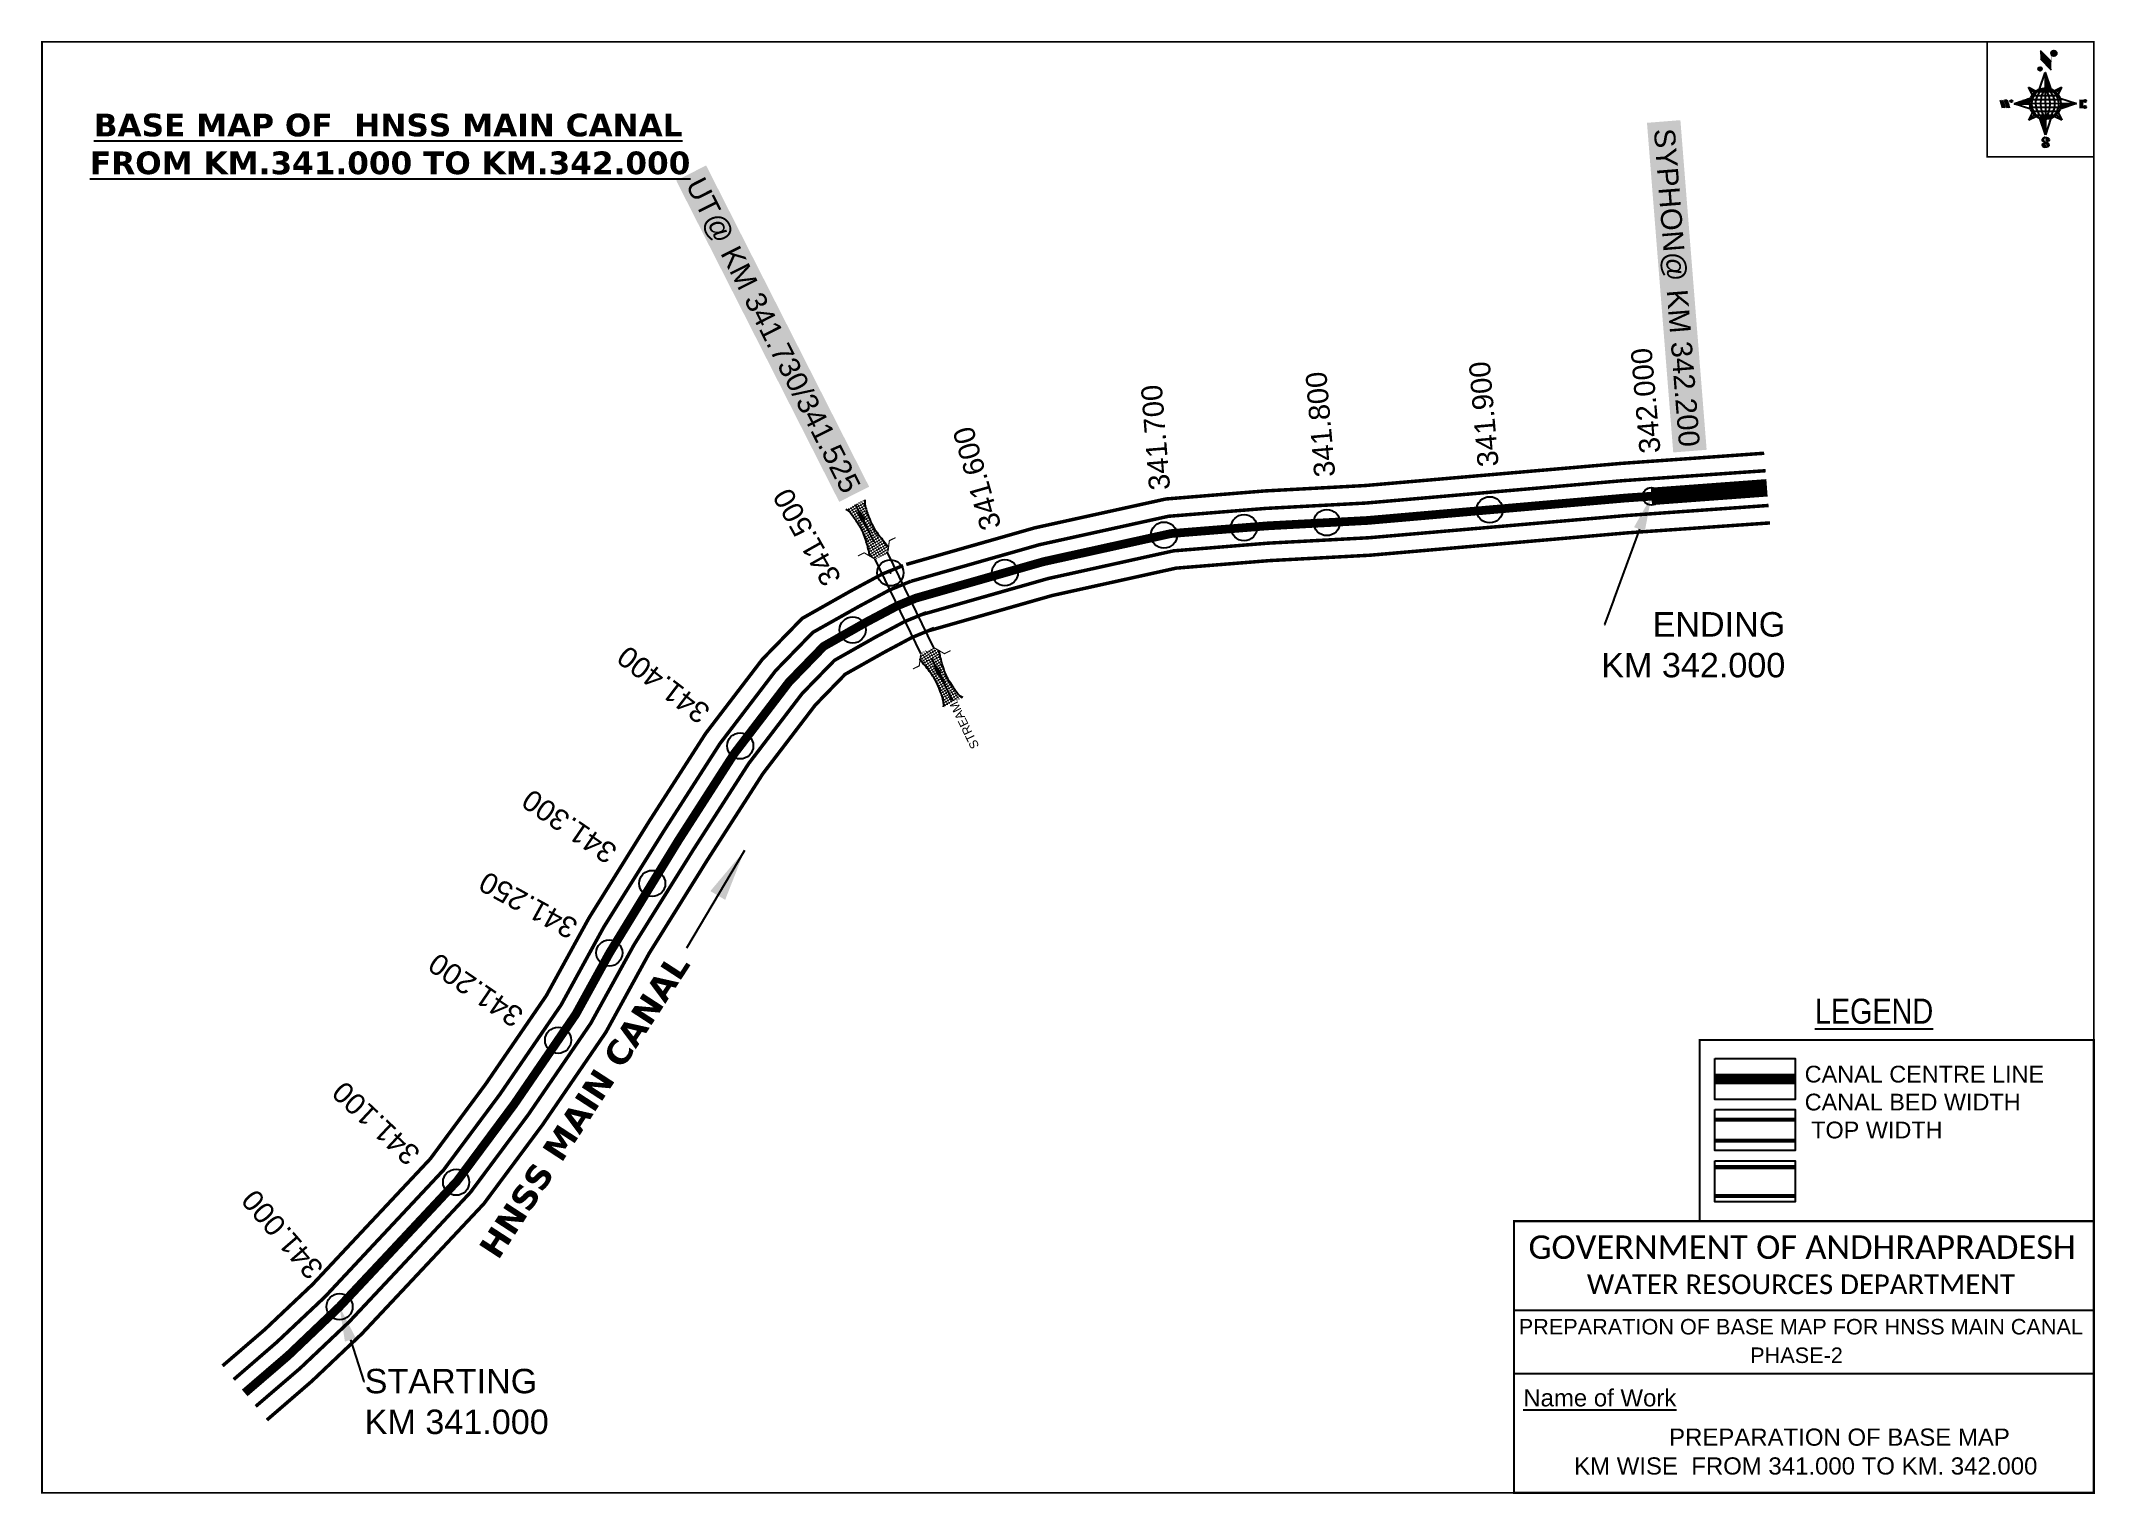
# Model space of a CAD drawing. Header units: inches. Extents: x 802141 to 803317, y 1568330 to 1569163.
import ezdxf
from ezdxf import colors
from ezdxf.entities.mleader import LeaderData, LeaderLine
from ezdxf.enums import TextEntityAlignment as Align
from ezdxf.math import Vec2, Vec3

# ---------------------------------------------------------------- set-up
doc = ezdxf.new("R2010")
doc.units = ezdxf.units.IN
doc.header["$LTSCALE"] = 15
doc.header["$MEASUREMENT"] = 0
doc.header["$PDMODE"] = 32
doc.header["$PDSIZE"] = 15
doc.linetypes.add('HIDDEN2', pattern=[0.1875, 0.125, -0.0625])
for name, color, linetype in [('AQUADUCT', 1, 'Continuous'), ('bord', 1, 'Continuous'), ('CANAL1', 7, 'Continuous'), ('CSMark', 72, 'Continuous'), ('DCBMS', 232, 'Continuous'), ('PAGE', 7, 'Continuous'), ('STRUCTURE', 5, 'Continuous'), ('TEXT', 6, 'Continuous')]:
    doc.layers.add(name, color=color, linetype=linetype)
doc.styles.add('ARIALN', font='ARIALN.TTF')
doc.styles.get("Standard").update_dxf_attribs({"font": 'arial.ttf'})
doc.dimstyles.get("Standard").update_dxf_attribs({"dimtxt": 20, "dimasz": 0.18, "dimexe": 0.18, "dimexo": 0.0625, "dimgap": 0.09, "dimtad": 0, "dimtih": 1, "dimtoh": 1, "dimdec": 4, "dimzin": 0, "dimdsep": 46, "dimtxsty": 'Standard', "dimcen": 0.09, "dimadec": 0, "dimazin": 0, "dimtfac": 1, "dimtdec": 4, "dimtofl": 0, "dimtmove": 0, "dimatfit": 3, "dimfxl": 1, "dimtolj": 1, "dimtzin": 0, "dimarcsym": 0})
pattern_1 = [(267.297113149, (-8720374.938, 50637915.138), (10.5367255337, -0.497431438), [])]
pattern_2 = [(357.297113149, (-8720374.938, 50637915.138), (0.497431438, 10.5367255337), [])]

# ---------------------------------------------------------------- blocks, each defined once
blk = doc.blocks.new('*X26')
at = {"color": 0, "linetype": 'Continuous'}
for p, q in [((6321.6, 240.5), (6322.3, 241.2)), ((6321.6, 240.3), (6322.3, 241)), ((6321.6, 240.1), (6322.3, 240.8)), ((6321.6, 239.9), (6322.4, 240.7)), ((6321.6, 239.8), (6322.4, 240.6)), ((6321.6, 239.6), (6322.5, 240.5)), ((6321.6, 239.4), (6322.5, 240.3)), ((6321.6, 239.2), (6322.6, 240.2)), ((6321.7, 239.1), (6322.6, 240.1)), ((6321.8, 240.8), (6322.4, 241.4)), ((6321.8, 239), (6322.7, 240)), ((6321.8, 239), (6322.8, 239.9)), ((6321.9, 238.9), (6322.9, 239.8)), ((6322, 238.8), (6323, 239.7)), ((6322.1, 241.3), (6322.4, 241.6)), ((6322.1, 238.7), (6323.1, 239.6)), ((6322.2, 238.6), (6323.1, 239.6)), ((6322.3, 238.5), (6323.2, 239.5)), ((6322.4, 238.5), (6323.3, 239.4)), ((6322.5, 238.4), (6323.4, 239.3)), ((6322.7, 238.4), (6323.6, 239.3)), ((6322.8, 238.3), (6323.7, 239.2)), ((6322.9, 238.3), (6323.8, 239.1)), ((6323.1, 238.2), (6323.9, 239.1)), ((6323.2, 238.2), (6324, 239)), ((6323.3, 238.2), (6324.2, 239)), ((6323.5, 238.1), (6324.3, 238.9)), ((6323.7, 238.1), (6324.4, 238.9)), ((6323.8, 238.1), (6324.6, 238.8)), ((6324.1, 238.2), (6324.7, 238.8)), ((6324.3, 238.3), (6324.9, 238.8)), ((6324.6, 238.3), (6325.1, 238.8)), ((6324.8, 238.4), (6325.2, 238.8)), ((6325.1, 238.5), (6325.4, 238.8)), ((6325.4, 238.6), (6325.6, 238.8))]:
    blk.add_line(p, q, dxfattribs=at)
blk = doc.blocks.new('*X25')
at = {"color": 0, "linetype": 'Continuous'}
for p, q in [((6324.4, 240.3), (6324.5, 240.4)), ((6324.6, 240.3), (6324.8, 240.5)), ((6324.7, 240.2), (6325, 240.5)), ((6324.8, 240.2), (6325.2, 240.6)), ((6325, 240.1), (6325.5, 240.6)), ((6325.1, 240.1), (6325.6, 240.6)), ((6325.2, 240), (6325.8, 240.6)), ((6325.3, 240), (6326, 240.6)), ((6325.4, 239.9), (6326.1, 240.6)), ((6325.5, 239.8), (6326.2, 240.5)), ((6325.6, 239.8), (6326.3, 240.5)), ((6325.7, 239.7), (6326.5, 240.4)), ((6325.9, 239.6), (6326.6, 240.3)), ((6326, 239.5), (6326.7, 240.3)), ((6326, 239.4), (6326.8, 240.2)), ((6326.1, 239.3), (6327, 240.2)), ((6326.2, 239.3), (6327.1, 240.1)), ((6326.3, 239.2), (6327.1, 240)), ((6326.4, 239.1), (6327.2, 239.9)), ((6326.5, 239), (6327.3, 239.8)), ((6326.5, 238.9), (6327.4, 239.7)), ((6326.6, 238.8), (6327.5, 239.6)), ((6326.7, 238.7), (6327.5, 239.5)), ((6326.8, 238.6), (6327.6, 239.4)), ((6326.8, 238.5), (6327.7, 239.3)), ((6326.8, 236.5), (6327.4, 237)), ((6326.9, 238.3), (6327.8, 239.2)), ((6326.9, 238.2), (6327.9, 239.1)), ((6326.9, 236.8), (6327.6, 237.4)), ((6327, 238.1), (6327.8, 239)), ((6327, 237.9), (6327.8, 238.8)), ((6327, 237.8), (6327.8, 238.6)), ((6327, 237.6), (6327.8, 238.4)), ((6327, 237.4), (6327.8, 238.2)), ((6327, 237.3), (6327.8, 238)), ((6327, 237.1), (6327.8, 237.9))]:
    blk.add_line(p, q, dxfattribs=at)
blk = doc.blocks.new('H')
at = {"layer": 'bord', "extrusion": (0.000427885, 0.004792, 0.999988)}
h = blk.add_hatch(dxfattribs=at)
h.set_pattern_fill('LINE', color=8, scale=84.387686, angle=-2.7029, style=0)
h.set_pattern_definition(pattern_2)
h.paths.add_polyline_path([(-492, 786, -0.090992), (-448, 775), (-486, 912)])
h = blk.add_hatch(dxfattribs=at)
h.set_pattern_fill('LINE', color=8, scale=84.387686, angle=-92.7029, style=0)
h.set_pattern_definition(pattern_1)
h.paths.add_polyline_path([(-625, 665, -0.090992), (-615, 710), (-751, 671)])
h = blk.add_hatch(dxfattribs=at)
h.set_pattern_fill('LINE', color=8, scale=84.387686, angle=-2.7029, style=0)
h.set_pattern_definition(pattern_2)
h.paths.add_polyline_path([(-504, 533, -0.090992), (-549, 543), (-510, 406)])
h = blk.add_hatch(dxfattribs=at)
h.set_pattern_fill('LINE', color=8, scale=84.387686, angle=-92.7029, style=0)
h.set_pattern_definition(pattern_1)
h.paths.add_polyline_path([(-246, 647), (-372, 653, -0.090992), (-382, 609)])
for p, q in [((-519, 1020, -1217), (-435, 927, -1216)), ((-516, 1087, -1217), (-432, 994, -1217)), ((-538, 774, -1216), (-487, 906, -1216)), ((-487, 906, -1216), (-493, 780, -1216)), ((-487, 906, -1216), (-448, 769, -1216)), ((-865, 701, -1215), (-847, 638, -1215)), ((-847, 700, -1215), (-829, 637, -1215)), ((-829, 699, -1215), (-811, 636, -1215)), ((-829, 699, -1215), (-811, 698, -1215)), ((-811, 698, -1215), (-794, 635, -1215)), ((-752, 665, -1215), (-615, 704, -1215)), ((-627, 794, -1216), (-567, 760, -1216)), ((-627, 794, -1216), (-584, 747, -1215)), ((-599, 731, -1215), (-627, 794, -1216)), ((-421, 753, -1216), (-359, 781, -1216)), ((-359, 781, -1216), (-405, 739, -1216)), ((-359, 781, -1216), (-392, 721, -1215)), ((-379, 693, -1215), (-246, 641, -1215)), ((-213, 669, -1215), (-217, 601, -1215)), ((-752, 665, -1215), (-625, 659, -1215)), ((-619, 614, -1215), (-752, 665, -1215)), ((-639, 526, -1214), (-606, 585, -1215)), ((-639, 526, -1214), (-593, 568, -1215)), ((-577, 553, -1215), (-639, 526, -1214)), ((-511, 400, -1214), (-549, 537, -1214)), ((-460, 533, -1215), (-511, 400, -1214)), ((-505, 527, -1214), (-511, 400, -1214)), ((-371, 513, -1214), (-431, 546, -1215)), ((-371, 513, -1214), (-414, 560, -1215)), ((-399, 576, -1215), (-371, 513, -1214)), ((-246, 641, -1215), (-383, 603, -1215)), ((-373, 647, -1215), (-246, 641, -1215)), ((-197, 600, -1215), (-194, 668, -1215))]:
    blk.add_line(p, q, dxfattribs=at)
at = {"layer": 'bord', "color": 8, "linetype": 'ByBlock', "extrusion": (0.000427885, 0.004792, 0.999988)}
for p, q in [((-375, 679, -1215), (-620, 691, -1215)), ((-386, 711, -1215), (-605, 722, -1215)), ((-411, 744, -1216), (-578, 752, -1216)), ((-493, 780, -1216), (-505, 527, -1214)), ((-373, 647, -1215), (-625, 659, -1215)), ((-378, 616, -1215), (-623, 628, -1215)), ((-392, 585, -1215), (-611, 595, -1215)), ((-420, 555, -1215), (-587, 562, -1215))]:
    blk.add_line(p, q, dxfattribs=at)
at = {"layer": 'bord', "extrusion": (0.000427885, 0.004792, 0.999988), "elevation": -1212}
for points, const_width in [([(-522, 960), (-516, 1093)], 1.61), ([(-434, 933), (-428, 1066)], 1.61), ([(-870, 707), (-846, 706)], 0.642), ([(-829, 643), (-821, 678)], 0.642), ([(-793, 641), (-782, 694)], 0.642), ([(-223, 676), (-174, 673)], 0.706), ([(-829, 643), (-855, 644)], 0.642), ([(-811, 642), (-784, 641)], 0.642), ([(-177, 605), (-226, 607)], 0.706), ([(-195, 645), (-185, 644)], 0.706)]:
    blk.add_lwpolyline(points, dxfattribs=dict(at, const_width=const_width))
for points, const_width in [([(-414, 1073, 1), (-398, 1058, 1)], 22.3), ([(-530, 950, 1), (-520, 939, 1)], 14.8), ([(-776, 697, 1), (-769, 690, 1)], 8.9), ([(-180, 618, 1), (-173, 611, 1)], 9.79), ([(-178, 667, 1), (-171, 660, 1)], 9.79), ([(-490, 362, 1), (-498, 369, 1)], 11.1), ([(-525, 322, 1), (-533, 329, 1)], 11.1)]:
    blk.add_lwpolyline(points, format="xyb", close=True, dxfattribs=dict(at, const_width=const_width))
for points in [[(-537, 317), (-531, 310), (-520, 307), (-505, 307), (-494, 310), (-486, 318), (-487, 326), (-491, 333), (-494, 336), (-503, 341), (-522, 347), (-530, 352), (-534, 355), (-537, 363), (-537, 373), (-530, 381), (-520, 384), (-504, 384), (-493, 380), (-487, 373)], [(-522, 348), (-526, 354), (-528, 361), (-528, 371), (-526, 375), (-521, 381), (-515, 384)], [(-505, 307), (-499, 312), (-497, 319), (-497, 327), (-501, 335), (-509, 343)]]:
    blk.add_lwpolyline(points, dxfattribs=at)
at = {"layer": 'bord', "extrusion": (0.000427885, 0.004792, 0.999988)}
for centre, radius in [((-406, 1065, -1212), 22.3), ((-525, 944, -1212), 14.8), ((-773, 694, -1212), 8.9), ((-498, 659, -1212), 127), ((-177, 615, -1212), 9.79), ((-174, 663, -1212), 9.79), ((-494, 365, -1212), 11.1), ((-529, 325, -1212), 11.1)]:
    blk.add_circle(centre, radius, dxfattribs=at)
at = {"layer": 'bord', "color": 8, "linetype": 'ByBlock', "extrusion": (0.000427885, 0.004792, 0.999988)}
for centre, radius, start, end in [((-482, 658, -1212), 128, 94.9254, 259.6691), ((-437, 656, -1212), 141, 113.2864, 241.308), ((-316, 651, -1212), 222, 142.5892, 212.0053), ((-560, 662, -1212), 141, 293.2864, 61.308), ((-681, 668, -1212), 222, 322.5892, 32.0053), ((-515, 660, -1212), 128, 274.9254, 79.6691)]:
    blk.add_arc(centre, radius, start, end, dxfattribs=at)
at = {"layer": 'bord', "extrusion": (0.000427885, 0.004792, 0.999988)}
for points in [[(-516, 1093, -1212), (-431, 1000, -1212), (-519, 1026, -1212), (-434, 933, -1212)], [(-864, 707, -1212), (-846, 706, -1212), (-846, 644, -1212), (-829, 643, -1212)], [(-829, 705, -1212), (-811, 704, -1212), (-811, 642, -1212), (-793, 641, -1212)], [(-193, 674, -1212), (-197, 606, -1212), (-213, 675, -1212), (-216, 607, -1212)]]:
    blk.add_solid(points, dxfattribs=at)
at = {"layer": 'bord', "extrusion": (0.000427885, 0.004792, 0.999988), "xscale": 7.977342409717546, "yscale": 7.977342408231451, "zscale": 7.977342408476333, "rotation": 138.0840426661453}
for name, p in [('*X25', (38301, -31929, -1212)), ('*X26', (38314, -31951, -1212))]:
    blk.add_blockref(name, p, dxfattribs=at)
blk = doc.blocks.new('UT')
at = {"layer": 'STRUCTURE'}
h = blk.add_hatch(dxfattribs=at)
h.set_pattern_fill('DASH', color=150, scale=8, angle=-39.6278, style=0)
h.set_pattern_definition([(320.372247933, (-4370.464, -6260.8811), (1.40800153113, 0.132407282), [1, -1])])
h.paths.add_polyline_path([(765163, 1700681.9), (765165.6, 1700680.6), (765167.2, 1700680.3), (765169.1, 1700680), (765172.4, 1700679.6), (765176.4, 1700679.3), (765179.5, 1700679.5), (765183.1, 1700679.9), (765187.7, 1700680.9), (765188.9, 1700681.2), (765193.1, 1700682.2), (765196.1, 1700680.2), (765196.1, 1700672.2), (765193.1, 1700670.2), (765190.5, 1700670.8), (765188.1, 1700671.3), (765185.5, 1700671.8), (765183.6, 1700672.1), (765181, 1700672.5), (765180.3, 1700672.5), (765178.5, 1700672.6), (765176.7, 1700672.6), (765174.6, 1700672.5), (765172.5, 1700672.3), (765170.4, 1700672), (765168.5, 1700671.7), (765166.1, 1700671.2), (765165, 1700670.8), (765163, 1700669.7)])
h.paths.add_polyline_path([(765259.1, 1700682.2), (765256.1, 1700680.2), (765256.1, 1700672.2), (765259.1, 1700670.2), (765261.9, 1700671), (765264.4, 1700671.6), (765266.4, 1700672), (765269.1, 1700672.5), (765272.7, 1700673), (765276.1, 1700673.1), (765278.6, 1700672.9), (765281.2, 1700672.7), (765283.9, 1700672.3), (765286.4, 1700671.9), (765288, 1700671.3), (765289.2, 1700670.6), (765289.1, 1700682.7), (765287.6, 1700681.8), (765285.7, 1700681.2), (765283, 1700680.7), (765281.2, 1700680.4), (765276.7, 1700679.9), (765272.7, 1700679.9), (765268.7, 1700680.3), (765264.8, 1700681), (765261.2, 1700681.7)])
at = {"layer": 'STRUCTURE', "color": 150, "const_width": 0.628}
for points in [[(765190.1, 1700688.2), (765190.1, 1700684.2), (765196.1, 1700680.2), (765256.1, 1700680.2), (765262.1, 1700684.2), (765262.1, 1700688.2)], [(765190.1, 1700664.2), (765190.1, 1700668.2), (765196.1, 1700672.2), (765256.1, 1700672.2), (765262.1, 1700668.2), (765262.1, 1700664.2)]]:
    blk.add_lwpolyline(points, dxfattribs=at)
at = {"layer": 'STRUCTURE', "color": 150}
for points in [[(765196.1, 1700680.2), (765256.1, 1700680.2)], [(765196.1, 1700672.2), (765256.1, 1700672.2)], [(765196.1, 1700672.2), (765256.1, 1700672.2)]]:
    blk.add_lwpolyline(points, dxfattribs=at)
at = {"layer": 'STRUCTURE', "color": 0}
blk.add_circle((765226.1, 1700676.2), 1.89, dxfattribs=at)
at = {"layer": 'STRUCTURE', "color": 150}
for points in [[(765163, 1700681.9), (765164.4, 1700681.1), (765167.9, 1700680.2), (765171.2, 1700679.8), (765176.1, 1700679.4), (765184.7, 1700680.3), (765193.1, 1700682.2)], [(765289.1, 1700682.7), (765287.8, 1700681.9), (765284.3, 1700680.9), (765280.9, 1700680.4), (765276.1, 1700679.8), (765267.4, 1700680.5), (765259.1, 1700682.2)], [(765163, 1700669.7), (765164.3, 1700670.6), (765167.8, 1700671.6), (765171.2, 1700672.1), (765176, 1700672.6), (765184.7, 1700672), (765193.1, 1700670.2)], [(765289.2, 1700670.6), (765287.8, 1700671.4), (765284.2, 1700672.3), (765280.9, 1700672.7), (765276.1, 1700673.1), (765267.4, 1700672.2), (765259.1, 1700670.2)]]:
    blk.add_spline(points, degree=3, dxfattribs=at)
at = {"layer": 'STRUCTURE', "color": 0}
blk.add_text('STREAM', height=5, dxfattribs=at).set_placement((765148.2, 1700675.8), align=Align.MIDDLE_CENTER)
for points in [[(765190.9, 1700676), (765164.2, 1700675.8)], [(765289.3, 1700676.7), (765265.4, 1700676.4)]]:
    blk.add_leader(points, dimstyle='Standard', override={"dimasz": 10, "dimgap": 0.09, "dimtad": 0}, dxfattribs=at)

msp = doc.modelspace()

# ---------------------------------------------------------------- linework, layer by layer
at = {"color": 3}
msp.add_circle((803062.9, 1568901.8), 5, dxfattribs=at)
at = {"layer": 'CANAL1', "color": 200, "const_width": 2}
for points in [[(802636.1, 1568862.8), (802709.8, 1568883.8), (802784.8, 1568900.3), (802841.3, 1568904.9), (802898.9, 1568908), (803045.8, 1568920.7), (803127.5, 1568926.5)], [(802647.1, 1568824.3), (802719.6, 1568845), (802790.7, 1568860.7), (802844, 1568865), (802901.7, 1568868.1), (803049, 1568880.9), (803130.8, 1568886.6)], [(802244.5, 1568403.8), (802268.8, 1568424.7), (802296.1, 1568450.5), (802325.6, 1568482), (802363.5, 1568522.4), (802395.2, 1568565.2), (802429.9, 1568615.8), (802454.3, 1568660.2), (802488.8, 1568715.6), (802521.2, 1568766), (802553.7, 1568808.5), (802576.5, 1568831.9), (802604.1, 1568847.5), (802622.1, 1568857.2), (802634.3, 1568862.2)], [(802269.9, 1568372.8), (802295.6, 1568395), (802324.4, 1568422.3), (802354.8, 1568454.7), (802394.2, 1568496.7), (802427.8, 1568541.9), (802464, 1568594.8), (802488.8, 1568640), (802522.6, 1568694.2), (802554, 1568743), (802584, 1568782.3), (802601.1, 1568799.9), (802623.3, 1568812.4), (802639.2, 1568820.9), (802652, 1568826.2)]]:
    msp.add_lwpolyline(points, dxfattribs=at)
at = {"layer": 'CANAL1', "color": 5, "const_width": 2}
for points in [[(802638.9, 1568853.2), (802712.3, 1568874.1), (802786.3, 1568890.4), (802842, 1568894.9), (802899.6, 1568898), (803046.6, 1568910.8), (803128.3, 1568916.5)], [(802644.3, 1568833.9), (802717.2, 1568854.7), (802789.2, 1568870.6), (802843.3, 1568875), (802901, 1568878.1), (803048.2, 1568890.8), (803130, 1568896.6)], [(802250.9, 1568396), (802275.5, 1568417.3), (802303.2, 1568443.4), (802332.9, 1568475.2), (802371.1, 1568516), (802403.4, 1568559.4), (802438.4, 1568610.5), (802462.9, 1568655.2), (802497.3, 1568710.2), (802529.4, 1568760.2), (802561.3, 1568802), (802582.6, 1568823.9), (802608.9, 1568838.7), (802626.4, 1568848.1), (802638.8, 1568853.2)], [(802263.5, 1568380.6), (802288.9, 1568402.4), (802317.3, 1568429.3), (802347.5, 1568461.5), (802386.5, 1568503.2), (802419.7, 1568547.8), (802455.4, 1568600), (802480.2, 1568645), (802514.2, 1568699.5), (802545.8, 1568748.7), (802576.5, 1568788.9), (802595, 1568807.9), (802618.5, 1568821.2), (802635, 1568830), (802647.6, 1568835.2)]]:
    msp.add_lwpolyline(points, dxfattribs=at)
at = {"layer": 'CANAL1', "color": 1, "linetype": 'HIDDEN2', "ltscale": 8, "const_width": 5}
msp.add_lwpolyline([(802257.2, 1568388.3), (802282.2, 1568409.8), (802311.5, 1568437.7), (802340.2, 1568468.3), (802378.8, 1568509.6), (802411.5, 1568553.6), (802446.9, 1568605.3), (802466.1, 1568640.2), (802505.7, 1568704.9), (802537.6, 1568754.5), (802568.9, 1568795.4), (802588.8, 1568815.9), (802608.2, 1568826.9), (802613.7, 1568830), (802630.7, 1568839), (802641.6, 1568843.5), (802714.7, 1568864.4), (802787.7, 1568880.5), (802842.7, 1568884.9), (802900.3, 1568888), (803047.4, 1568900.8), (803129.1, 1568906.6)], dxfattribs=at)
at = {"layer": 'CANAL1', "color": 1, "linetype": 'HIDDEN2', "ltscale": 100, "const_width": 6, "elevation": -0.4}
msp.add_lwpolyline([(803145.3, 1568568.1), (803099.3, 1568568.1)], dxfattribs=at)
at = {"layer": 'CANAL1', "color": 5, "const_width": 2.4, "elevation": -0.4}
for points in [[(803145.3, 1568544.8), (803099.3, 1568544.8)], [(803145.3, 1568532.8), (803099.3, 1568532.8)]]:
    msp.add_lwpolyline(points, dxfattribs=at)
at = {"layer": 'CANAL1', "color": 200, "const_width": 2.4, "elevation": -0.4}
for points in [[(803145.3, 1568517.6), (803099.3, 1568517.6)], [(803145.3, 1568501.1), (803099.3, 1568501.1)]]:
    msp.add_lwpolyline(points, dxfattribs=at)
at = {"layer": 'CSMark', "color": 3}
for p in [(802829.6, 1568883.9), (802877, 1568886.8), (802970.3, 1568894.1), (802783.7, 1568879.6), (802692.6, 1568858.1), (802605.4, 1568825.3), (802541, 1568758.9), (802490.6, 1568680.1), (802466, 1568640.3), (802436.7, 1568590.3), (802378.3, 1568509), (802311.5, 1568437.7)]:
    msp.add_point(p, dxfattribs=at)
at = {"layer": 'CSMark'}
msp.add_point((802627, 1568858, 46), dxfattribs=at)
at = {"layer": 'PAGE', "const_width": 1}
msp.add_lwpolyline([(802141.1, 1568331.1), (803316.3, 1568331.1), (803316.3, 1569162.1), (802141.1, 1569162.1), (802141.1, 1568331.1)], dxfattribs=at)
at = {"layer": 'PAGE'}
for points, const_width in [([(803316.3, 1569162.1), (803255.2, 1569162.1), (803255.2, 1569096.3), (803316.3, 1569096.3)], 1), ([(803090.5, 1568590.5), (803316.3, 1568590.5), (803316.3, 1568486.7), (803090.5, 1568486.7)], 1.2), ([(802984.2, 1568486.7), (803316.3, 1568486.7), (803316.3, 1568331.1), (802984.2, 1568331.1)], 1.2)]:
    msp.add_lwpolyline(points, close=True, dxfattribs=dict(at, const_width=const_width))
at = {"layer": 'PAGE', "elevation": -0.4}
for points in [[(803099.3, 1568579.8), (803145.3, 1568579.8), (803145.3, 1568556.3), (803099.3, 1568556.3)], [(803099.3, 1568550.6), (803145.3, 1568550.6), (803145.3, 1568527.1), (803099.3, 1568527.1)], [(803099.3, 1568521.3), (803145.3, 1568521.3), (803145.3, 1568497.8), (803099.3, 1568497.8)]]:
    msp.add_lwpolyline(points, close=True, dxfattribs=at)
at = {"layer": 'PAGE'}
for points in [[(802984.2, 1568435.7), (803316.3, 1568435.7)], [(802984.2, 1568399.4), (803316.3, 1568399.4)]]:
    msp.add_lwpolyline(points, dxfattribs=at)
at = {"layer": 'STRUCTURE', "color": 4, "const_width": 10}
msp.add_lwpolyline([(803129.1, 1568906.7), (803062.9, 1568901.8)], dxfattribs=at)

# ---------------------------------------------------------------- block references
at = {"layer": 'AQUADUCT', "color": 1, "xscale": 0.0703495379661093, "yscale": 0.07034953800030053, "zscale": 0.07034953795990817, "rotation": 3.078330607406165}
msp.add_blockref('H', (803326, 1569082.7, 85.4), dxfattribs=at)
at = {"layer": 'STRUCTURE', "color": 0, "rotation": 115.9345724988251}
msp.add_blockref('UT', (2666710.4, 1624458.7), dxfattribs=at)

# ---------------------------------------------------------------- texts
at = {"layer": 'CANAL1', "insert": (802390.1, 1568470.8), "char_height": 14, "width": 205.129, "attachment_point": 1, "rotation": 56.9543}
msp.add_mtext('\\pi0.96322;{\\fVerdana|b1|i0|c0|p34;HNSS MAIN CANAL}', dxfattribs=at)
at = {"layer": 'CSMark', "color": 1}
for s, rotation, p in [('342.000', 94.9604, (803062.2, 1568926.4)), ('341.900', 94.9604, (802969.5, 1568918.7)), ('341.700', 94.6256, (802781.3, 1568905.3)), ('341.800', 94.9604, (802875.9, 1568912.8)), ('341.600', 105.9267, (802684.9, 1568882.9)), ('341.500', 119.4307, (802594.1, 1568852)), ('341.400', 142.6495, (802521.1, 1568775.5)), ('341.300', 145.6239, (802468.1, 1568695.6)), ('341.250', 151.1811, (802446.1, 1568653)), ('341.200', 145.6239, (802414.5, 1568601.9)), ('341.100', 136.8974, (802354.5, 1568522)), ('341.000', 130.7211, (802298.5, 1568456.1))]:
    msp.add_text(s, height=12, rotation=rotation, dxfattribs=at).set_placement(p, align=Align.MIDDLE_LEFT)
at = {"layer": 'PAGE', "extrusion": (0.000201441, 0.004807, 0.999988), "style": 'ARIALN'}
msp.add_text('%%ULEGEND', height=14.4, rotation=359.9999, dxfattribs=at).set_placement((803190.4, 1568588.1, 7701.8), align=Align.MIDDLE)
at = {"layer": 'PAGE', "extrusion": (0.000201441, 0.004807, 0.999988)}
for s, height, p in [('PREPARATION OF BASE MAP FOR HNSS MAIN CANAL', 8.878, (802986.9, 1568402.9, 7700.9)), ('%%UName of Work', 9.822, (802989.5, 1568361.7, 7699.5))]:
    msp.add_text(s, height=height, rotation=359.9999, dxfattribs=at).set_placement(p)
for s, height, p in [('PHASE-2', 8.88, (803146, 1568391, 7700.8)), ('PREPARATION OF BASE MAP', 9.822, (803170.6, 1568344.1, 7699.6)), ('KM WISE  FROM 341.000 TO KM. 342.000', 9.822, (803151.3, 1568327.6, 7699.6))]:
    msp.add_text(s, height=height, rotation=359.9999, dxfattribs=at).set_placement(p, align=Align.MIDDLE_CENTER)
at = {"layer": 'PAGE', "extrusion": (0.000201441, 0.004807, 0.999988), "attachment_point": 1, "text_direction": (1, -1e-06, -0.000201)}
for s, insert, char_height, width in [('CANAL CENTRE LINE CANAL BED WIDTH {\\H2.3717x; }\\P TOP WIDTH{\\H1.9152x; }', (803150.7, 1568575.7, -0.4), 9.6, 168.926), ('\\pi3.5885;{\\fCalibri|b0|i0|c0|p34;\\H1.3333x;GOVERNMENT OF ANDHRAPRADESH\\P\\pi37.073;\\H0.83998x;WATER RESOURCES DEPARTMENT}', (802988.9, 1568478.5, -1.3), 10.059, 321.276)]:
    msp.add_mtext(s, dxfattribs=dict(at, insert=insert, char_height=char_height, width=width))
at = {"layer": 'STRUCTURE', "color": 5, "char_height": 12, "attachment_point": 1, "bg_fill": 1, "box_fill_scale": 1.3, "bg_fill_color": 7, "bg_fill_true_color": 16777215, "bg_fill_transparency": 4390977}
for s, insert, width, rotation in [('\\pi0.43653;SYPHON@ KM 342.200', (803076.2, 1569113.4), 182.191, 274.556), ('\\pi0.71894;UT@ KM 341.730/341.525', (802519.9, 1569086.5), 199.127, 296.9037)]:
    msp.add_mtext(s, dxfattribs=dict(at, insert=insert, width=width, rotation=rotation))
at = {"layer": 'TEXT', "color": 1, "insert": (802149, 1569121), "char_height": 13, "width": 379.826, "attachment_point": 1}
msp.add_mtext('\\pi21.755;{\\fVerdana|b1|i0|c0|p34;\\LBASE MAP OF  HNSS MAIN CANAL \\P\\pi19.564;FROM KM.341.000 TO KM.342.000}', dxfattribs=at)

# ---------------------------------------------------------------- leaders
at = {"layer": 'CANAL1'}
msp.add_leader([(802543.5, 1568699), (802510.2, 1568643.1)], dimstyle='Standard', override={"dimasz": 30, "dimgap": 0.09, "dimtad": 0}, dxfattribs=at)
at = {"layer": 'DCBMS', "color": 5}
ml = msp.add_multileader_mtext('Standard', dxfattribs=at)
ml.set_content('STARTING\\PKM 341.000', color=5)
ml.set_leader_properties()
ml.build(insert=Vec2(0, 0))
ml.multileader.update_dxf_attribs({"dogleg_length": 0.36, "arrow_head_size": 20})
ctx = ml.context
ctx.base_point, ctx.char_height, ctx.arrow_head_size, ctx.landing_gap_size, ctx.plane_origin = Vec3(802325.9, 1568394.9), 14, 20, 0.09, Vec3(802496.7, 1568467.7)
notes = []
notes.append((ctx, [(1, (1, 1, 0), (802325.5, 1568394.9), (1, 0), 0.36, [(0, [(802311.5, 1568437.7)], 0, [])])]))
ctx.mtext.insert, ctx.mtext.flow_direction = Vec3(802325.9, 1568402.1), 5
for ctx, leaders in notes:
    for number, flags, end, landing, length, lines in leaders:
        leader = LeaderData()
        leader.index, (leader.has_last_leader_line, leader.has_dogleg_vector, leader.attachment_direction) = number, flags
        leader.last_leader_point, leader.dogleg_vector, leader.dogleg_length = Vec3(end), Vec3(landing), length
        for number, points, colour, breaks in lines:
            line = LeaderLine()
            line.index, line.vertices, line.color, line.breaks = number, Vec3.list(points), colors.encode_raw_color(colour), breaks
            leader.lines.append(line)
        ctx.leaders.append(leader)

# ---------------------------------------------------------------- next in the draw order: leaders
ml = msp.add_multileader_mtext('Standard', dxfattribs=at)
ml.set_content('ENDING \\PKM 342.000', color=5)
ml.set_leader_properties()
ml.build(insert=Vec2(0, 0))
ml.multileader.update_dxf_attribs({"dogleg_length": 0.36, "arrow_head_size": 20})
ctx = ml.context
ctx.base_point, ctx.char_height, ctx.arrow_head_size, ctx.landing_gap_size, ctx.plane_origin = Vec3(803036.4, 1568828.4), 14, 20, 0.09, Vec3(803180.1, 1569040.7)
ctx.text_align_type = 2
notes = []
notes.append((ctx, [(1, (1, 1, 0), (803036.1, 1568828.4), (1, 0), 0.36, [(0, [(803062.9, 1568901.8)], 0, [])])]))
ctx.mtext.insert, ctx.mtext.width, ctx.mtext.alignment, ctx.mtext.flow_direction = Vec3(803139.6, 1568835.5), 109.049, 3, 5
ctx.mtext.has_bg_fill, ctx.mtext.bg_color, ctx.mtext.bg_scale_factor, ctx.mtext.bg_transparency, ctx.mtext.use_window_bg_color = 1, -1027028792, 1.5, 0, 1
for ctx, leaders in notes:
    for number, flags, end, landing, length, lines in leaders:
        leader = LeaderData()
        leader.index, (leader.has_last_leader_line, leader.has_dogleg_vector, leader.attachment_direction) = number, flags
        leader.last_leader_point, leader.dogleg_vector, leader.dogleg_length = Vec3(end), Vec3(landing), length
        for number, points, colour, breaks in lines:
            line = LeaderLine()
            line.index, line.vertices, line.color, line.breaks = number, Vec3.list(points), colors.encode_raw_color(colour), breaks
            leader.lines.append(line)
        ctx.leaders.append(leader)

doc.saveas('drawing.dxf')
